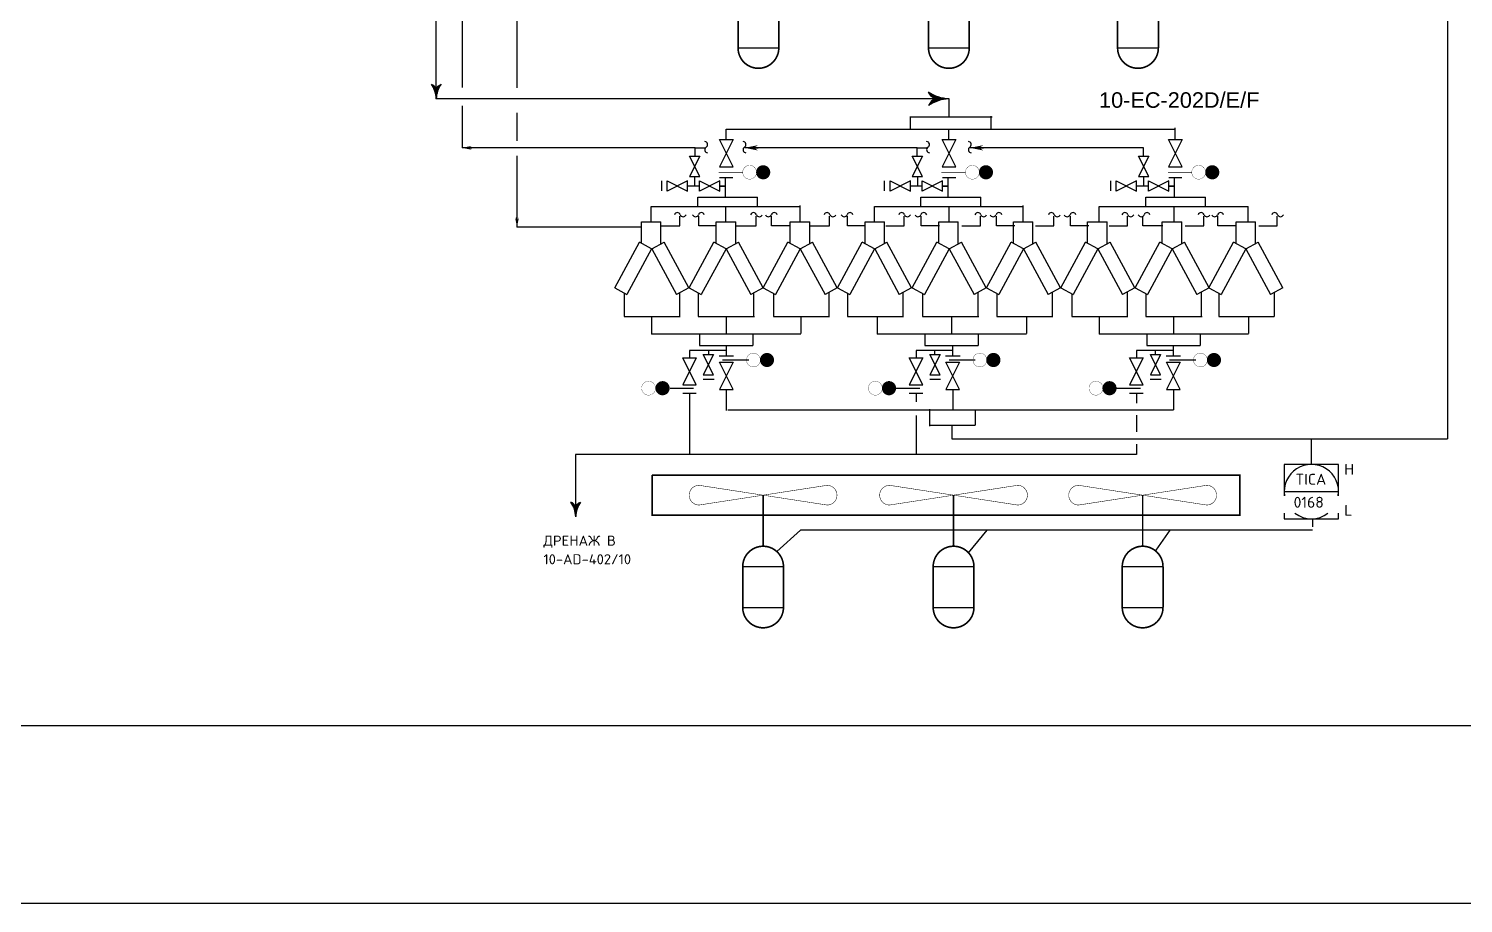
# Model space of a CAD drawing. Extents: x 78 to 490, y 181 to 404.
# Drawn here: x 368.85 to 387.33, y 185.82 to 197.09 of the extents above; entities that cross this region are included whole.
import ezdxf

# ---------------------------------------------------------------- set-up
doc = ezdxf.new("R2010")
doc.units = 0
doc.linetypes.add('DASH', pattern=[0.15625, 0.09375, -0.0625])
doc.layers.get('0').update_dxf_attribs({"linetype": 'CONTINUOUS'})
doc.layers.add('IN-TEXT', color=51, linetype='CONTINUOUS')
doc.styles.add('HELV', font='HELV', dxfattribs={"height": 0.15})
doc.styles.add('S1', font='simplex.shx')
doc.styles.add('SIMPLEX', font='SIMPLEX.shx')

msp = doc.modelspace()

# ---------------------------------------------------------------- hatches: boundary and pattern name
h = msp.add_hatch()
h.set_pattern_fill('ANSI35', color=2, scale=0.00014, style=0)
h.set_pattern_definition([(45, (-66.0520506, -97.0268978), (-0.0006286179285, 0.0006286179285), []), (45, (-66.051422, -97.0268978), (-0.0006286179285, 0.0006286179285), [0.00111125, -0.00022225, 0, -0.00022225])])
edge = h.paths.add_edge_path()
edge.add_arc((377.018, 192.456), 0.0892, 270.0451, 450.0451)
edge.add_arc((377.018, 192.456), 0.0892, 90.0451, 270.0451)
h = msp.add_hatch()
h.set_pattern_fill('ANSI35', color=2, scale=0.00014, style=0)
h.set_pattern_definition([(45, (-63.1356497, -97.0268978), (-0.0006286179285, 0.0006286179285), []), (45, (-63.1350211, -97.0268978), (-0.0006286179285, 0.0006286179285), [0.00111125, -0.00022225, 0, -0.00022225])])
edge = h.paths.add_edge_path()
edge.add_arc((379.934, 192.456), 0.0892, 270.0451, 450.0451)
edge.add_arc((379.934, 192.456), 0.0892, 90.0451, 270.0451)
h = msp.add_hatch()
h.set_pattern_fill('ANSI35', color=2, scale=0.00014, style=0)
h.set_pattern_definition([(45, (-60.2953803, -97.0268978), (-0.0006286179285, 0.0006286179285), []), (45, (-60.29475165, -97.0268978), (-0.0006286179285, 0.0006286179285), [0.00111125, -0.00022225, 0, -0.00022225])])
edge = h.paths.add_edge_path()
edge.add_arc((382.774, 192.456), 0.0892, 270.0451, 450.0451)
edge.add_arc((382.774, 192.456), 0.0892, 90.0451, 270.0451)

# ---------------------------------------------------------------- linework, layer by layer
at = {"color": 5, "linetype": 'Continuous'}
for p, q in [((374.436, 202.756), (374.436, 196.329)), ((375.143, 199.676), (375.143, 196.322)), ((374.436, 196.091), (374.436, 195.551)), ((375.143, 196.004), (375.143, 195.643)), ((375.073, 195.551), (374.436, 195.551)), ((374.521, 195.552), (374.561, 195.552)), ((377.439, 195.551), (375.003, 195.551)), ((377.439, 195.445), (377.439, 195.551)), ((377.439, 195.551), (377.576, 195.551)), ((380.296, 195.551), (378.076, 195.551)), ((378.195, 195.552), (378.251, 195.552)), ((380.296, 195.445), (380.296, 195.551)), ((380.296, 195.551), (380.433, 195.551)), ((383.213, 195.551), (380.977, 195.551)), ((381.097, 195.552), (381.152, 195.552)), ((383.213, 195.445), (383.213, 195.551)), ((375.143, 195.449), (375.143, 194.53)), ((377.431, 195.186), (377.431, 195.058)), ((380.299, 195.186), (380.299, 195.058)), ((383.213, 195.186), (383.213, 195.058)), ((377.494, 195.058), (377.341, 195.058)), ((377.755, 195.058), (377.822, 195.058)), ((380.362, 195.058), (380.209, 195.058)), ((380.69, 195.058), (380.623, 195.058)), ((383.277, 195.058), (383.123, 195.058)), ((383.604, 195.058), (383.537, 195.058)), ((375.143, 194.615), (375.143, 194.655)), ((376.997, 194.549), (377.241, 194.549)), ((377.241, 194.549), (377.241, 194.673)), ((377.485, 194.549), (377.485, 194.673)), ((377.71, 194.549), (377.485, 194.549)), ((377.96, 194.549), (378.222, 194.549)), ((378.222, 194.549), (378.222, 194.673)), ((378.423, 194.549), (378.423, 194.673)), ((378.66, 194.549), (378.423, 194.549)), ((378.914, 194.549), (379.169, 194.549)), ((379.169, 194.549), (379.169, 194.673)), ((379.399, 194.549), (379.399, 194.673)), ((379.626, 194.549), (379.399, 194.549)), ((379.893, 194.549), (380.13, 194.549)), ((380.13, 194.549), (380.13, 194.673)), ((380.349, 194.549), (380.349, 194.673)), ((380.586, 194.549), (380.349, 194.549)), ((380.874, 194.549), (381.112, 194.549)), ((381.112, 194.549), (381.112, 194.673)), ((381.317, 194.549), (381.317, 194.673)), ((381.554, 194.549), (381.317, 194.549)), ((381.821, 194.549), (382.058, 194.549)), ((382.058, 194.549), (382.058, 194.673)), ((382.271, 194.549), (382.271, 194.673)), ((382.508, 194.549), (382.271, 194.549)), ((382.768, 194.549), (383.005, 194.549)), ((383.005, 194.549), (383.005, 194.673)), ((383.203, 194.549), (383.203, 194.673)), ((383.462, 194.549), (383.203, 194.549)), ((383.75, 194.549), (383.987, 194.549)), ((383.987, 194.549), (383.987, 194.673)), ((384.171, 194.549), (384.171, 194.673)), ((384.408, 194.549), (384.171, 194.549)), ((384.696, 194.549), (384.933, 194.549)), ((384.933, 194.549), (384.933, 194.673)), ((376.747, 194.53), (375.143, 194.53)), ((377.365, 192.94), (377.365, 192.848)), ((377.834, 192.94), (377.365, 192.94)), ((377.611, 192.94), (377.611, 192.892)), ((380.282, 192.94), (380.282, 192.848)), ((380.75, 192.94), (380.282, 192.94)), ((380.525, 192.892), (380.525, 192.94)), ((383.122, 192.94), (383.122, 192.848)), ((383.594, 192.94), (383.122, 192.94)), ((383.365, 192.892), (383.365, 192.94)), ((377.365, 192.393), (377.365, 191.927)), ((380.282, 192.393), (380.282, 192.281)), ((383.122, 192.393), (383.122, 192.265)), ((380.282, 192.103), (380.282, 191.602)), ((383.122, 192.108), (383.122, 191.927)), ((377.365, 191.927), (377.365, 191.602)), ((383.122, 191.927), (383.122, 191.894)), ((375.896, 191.602), (375.896, 190.802)), ((383.122, 191.602), (375.896, 191.602)), ((383.122, 191.737), (383.122, 191.602))]:
    msp.add_line(p, q, dxfattribs=at)
at = {"color": 3, "linetype": 'Continuous'}
for p, q in [((374.099, 202.501), (374.099, 196.182)), ((387.126, 199.01), (387.126, 191.805)), ((380.707, 196.182), (374.099, 196.182)), ((380.707, 195.949), (380.707, 196.182)), ((380.204, 195.949), (381.264, 195.949)), ((380.209, 195.794), (380.209, 195.949)), ((381.25, 195.794), (381.25, 195.96)), ((377.838, 195.793), (379.274, 195.793)), ((377.838, 195.658), (377.838, 195.793)), ((379.274, 195.793), (383.608, 195.793)), ((380.706, 195.658), (380.706, 195.793)), ((383.62, 195.658), (383.62, 195.808)), ((377.829, 194.917), (377.829, 195.16)), ((380.697, 194.917), (380.697, 195.16)), ((383.612, 194.917), (383.612, 195.16)), ((377.471, 194.916), (378.24, 194.916)), ((377.471, 194.794), (377.471, 194.916)), ((378.24, 194.794), (378.24, 194.916)), ((380.346, 194.916), (381.115, 194.916)), ((380.346, 194.794), (380.346, 194.916)), ((381.115, 194.794), (381.115, 194.916)), ((383.241, 194.916), (384.01, 194.916)), ((383.241, 194.794), (383.241, 194.916)), ((384.01, 194.794), (384.01, 194.916)), ((376.871, 194.794), (376.925, 194.794)), ((376.871, 194.599), (376.871, 194.764)), ((376.925, 194.794), (378.753, 194.794)), ((377.834, 194.599), (377.834, 194.794)), ((378.753, 194.794), (378.788, 194.794)), ((378.788, 194.599), (378.788, 194.81)), ((379.747, 194.794), (379.8, 194.794)), ((379.747, 194.599), (379.747, 194.764)), ((379.8, 194.794), (381.628, 194.794)), ((380.71, 194.599), (380.71, 194.794)), ((381.628, 194.794), (381.664, 194.794)), ((381.664, 194.599), (381.664, 194.81)), ((382.642, 194.794), (382.695, 194.794)), ((382.642, 194.764), (382.642, 194.794)), ((382.642, 194.599), (382.642, 194.764)), ((382.695, 194.794), (384.523, 194.794)), ((383.605, 194.599), (383.605, 194.794)), ((384.523, 194.794), (384.558, 194.794)), ((384.558, 194.599), (384.558, 194.794)), ((376.747, 194.599), (376.997, 194.599)), ((376.747, 194.53), (376.747, 194.598)), ((376.997, 194.53), (376.997, 194.598)), ((377.71, 194.599), (377.96, 194.599)), ((377.71, 194.53), (377.71, 194.598)), ((377.96, 194.53), (377.96, 194.598)), ((378.663, 194.599), (378.914, 194.599)), ((378.663, 194.53), (378.663, 194.598)), ((378.914, 194.53), (378.914, 194.598)), ((379.626, 194.599), (379.877, 194.599)), ((379.626, 194.53), (379.626, 194.598)), ((379.877, 194.53), (379.877, 194.598)), ((380.574, 194.599), (380.825, 194.599)), ((380.574, 194.53), (380.574, 194.598)), ((380.825, 194.53), (380.825, 194.598)), ((381.537, 194.599), (381.788, 194.599)), ((381.537, 194.53), (381.537, 194.598)), ((381.788, 194.53), (381.788, 194.598)), ((382.491, 194.599), (382.742, 194.599)), ((382.491, 194.53), (382.491, 194.598)), ((382.742, 194.53), (382.742, 194.598)), ((383.454, 194.599), (383.705, 194.599)), ((383.454, 194.53), (383.454, 194.598)), ((383.705, 194.53), (383.705, 194.598)), ((384.405, 194.599), (384.656, 194.599)), ((384.405, 194.53), (384.405, 194.598)), ((384.656, 194.53), (384.656, 194.598)), ((376.747, 194.322), (376.747, 194.53)), ((376.997, 194.315), (376.997, 194.53)), ((377.71, 194.318), (377.71, 194.53)), ((377.96, 194.318), (377.96, 194.53)), ((378.663, 194.319), (378.663, 194.53)), ((378.914, 194.317), (378.914, 194.53)), ((379.626, 194.316), (379.626, 194.53)), ((379.877, 194.32), (379.877, 194.53)), ((380.574, 194.324), (380.574, 194.53)), ((380.825, 194.313), (380.825, 194.53)), ((381.537, 194.321), (381.537, 194.53)), ((381.788, 194.316), (381.788, 194.53)), ((382.491, 194.321), (382.491, 194.53)), ((382.742, 194.315), (382.742, 194.53)), ((383.454, 194.318), (383.454, 194.53)), ((383.705, 194.318), (383.705, 194.53)), ((384.405, 194.318), (384.405, 194.53)), ((384.656, 194.318), (384.656, 194.53)), ((376.524, 193.681), (376.524, 193.38)), ((377.236, 193.683), (377.236, 193.38)), ((377.478, 193.683), (377.478, 193.38)), ((378.191, 193.682), (378.191, 193.38)), ((378.445, 193.677), (378.445, 193.38)), ((379.158, 193.688), (379.158, 193.38)), ((379.4, 193.678), (379.4, 193.38)), ((380.113, 193.686), (380.113, 193.38)), ((380.367, 193.675), (380.367, 193.38)), ((381.08, 193.69), (381.08, 193.38)), ((381.322, 193.676), (381.322, 193.38)), ((382.035, 193.688), (382.035, 193.38)), ((382.289, 193.67), (382.289, 193.38)), ((383.002, 193.694), (383.002, 193.38)), ((383.243, 193.672), (383.243, 193.38)), ((383.956, 193.693), (383.956, 193.38)), ((384.18, 193.679), (384.18, 193.38)), ((384.893, 193.686), (384.893, 193.38)), ((376.524, 193.38), (377.182, 193.38)), ((376.877, 193.378), (376.877, 193.154)), ((377.182, 193.38), (377.246, 193.38)), ((377.478, 193.38), (378.137, 193.38)), ((377.836, 193.383), (377.836, 193.159)), ((378.137, 193.38), (378.2, 193.38)), ((378.445, 193.38), (378.5, 193.38)), ((378.5, 193.38), (379.167, 193.38)), ((378.8, 193.378), (378.8, 193.159)), ((379.4, 193.38), (380.059, 193.38)), ((379.781, 193.378), (379.781, 193.154)), ((380.059, 193.38), (380.122, 193.38)), ((380.367, 193.38), (381.026, 193.38)), ((380.739, 193.383), (380.739, 193.159)), ((381.026, 193.38), (381.089, 193.38)), ((381.322, 193.38), (381.98, 193.38)), ((381.703, 193.378), (381.703, 193.159)), ((381.98, 193.38), (382.044, 193.38)), ((382.289, 193.38), (382.947, 193.38)), ((382.639, 193.378), (382.639, 193.154)), ((382.947, 193.38), (383.011, 193.38)), ((383.243, 193.38), (383.902, 193.38)), ((383.598, 193.383), (383.598, 193.159)), ((383.902, 193.38), (383.965, 193.38)), ((384.18, 193.38), (384.409, 193.38)), ((384.409, 193.38), (384.838, 193.38)), ((384.562, 193.378), (384.562, 193.159)), ((384.838, 193.38), (384.893, 193.38)), ((376.877, 193.157), (377.116, 193.157)), ((377.116, 193.157), (378.675, 193.157)), ((377.492, 193.159), (377.492, 193.008)), ((378.18, 193.154), (378.18, 193.008)), ((378.675, 193.157), (378.8, 193.157)), ((379.781, 193.157), (379.848, 193.157)), ((379.848, 193.157), (381.578, 193.157)), ((380.395, 193.159), (380.395, 193.008)), ((381.083, 193.154), (381.083, 193.008)), ((381.578, 193.157), (381.703, 193.157)), ((382.639, 193.157), (382.707, 193.157)), ((382.707, 193.157), (384.437, 193.157)), ((383.254, 193.159), (383.254, 193.008)), ((383.942, 193.154), (383.942, 193.008)), ((384.437, 193.157), (384.562, 193.157)), ((377.492, 193.008), (378.18, 193.008)), ((377.84, 192.872), (377.84, 193.004)), ((380.395, 193.008), (381.083, 193.008)), ((380.756, 192.872), (380.756, 193.004)), ((383.254, 193.008), (383.942, 193.008)), ((383.596, 192.872), (383.596, 193.004)), ((377.839, 192.44), (377.839, 192.168)), ((380.756, 192.44), (380.756, 192.179)), ((383.596, 192.44), (383.596, 192.179)), ((377.86, 192.179), (383.596, 192.179)), ((380.455, 192.185), (380.455, 191.966)), ((381.042, 192.182), (381.042, 191.982)), ((380.466, 191.982), (381.042, 191.982)), ((380.743, 191.982), (380.743, 191.805)), ((380.743, 191.805), (386.806, 191.805)), ((386.657, 191.805), (387.126, 191.805))]:
    msp.add_line(p, q, dxfattribs=at)
at = {"color": 6}
for p, q in [((377.99, 196.838), (378.515, 196.838)), ((380.443, 196.838), (380.968, 196.838)), ((382.878, 196.838), (383.403, 196.838)), ((376.402, 193.747), (376.72, 194.336)), ((376.877, 194.251), (376.56, 193.662)), ((376.877, 194.251), (376.72, 194.336)), ((376.88, 194.251), (377.037, 194.336)), ((376.88, 194.251), (377.197, 193.662)), ((377.355, 193.747), (377.037, 194.336)), ((377.359, 193.747), (377.677, 194.336)), ((377.835, 194.251), (377.517, 193.662)), ((377.835, 194.251), (377.677, 194.336)), ((377.837, 194.251), (377.995, 194.336)), ((377.837, 194.251), (378.155, 193.662)), ((378.312, 193.747), (377.995, 194.336)), ((378.315, 193.747), (378.632, 194.336)), ((378.79, 194.251), (378.473, 193.662)), ((378.79, 194.251), (378.632, 194.336)), ((378.792, 194.251), (378.95, 194.336)), ((378.792, 194.251), (379.11, 193.662)), ((379.268, 193.747), (378.95, 194.336)), ((379.272, 193.747), (379.59, 194.336)), ((379.748, 194.251), (379.43, 193.662)), ((379.748, 194.251), (379.59, 194.336)), ((379.75, 194.251), (379.908, 194.336)), ((379.75, 194.251), (380.067, 193.662)), ((380.225, 193.747), (379.908, 194.336)), ((380.233, 193.747), (380.551, 194.336)), ((380.709, 194.251), (380.391, 193.662)), ((380.709, 194.251), (380.551, 194.336)), ((380.711, 194.251), (380.869, 194.336)), ((380.711, 194.251), (381.029, 193.662)), ((381.186, 193.747), (380.869, 194.336)), ((381.191, 193.747), (381.508, 194.336)), ((381.666, 194.251), (381.349, 193.662)), ((381.666, 194.251), (381.508, 194.336)), ((381.668, 194.251), (381.826, 194.336)), ((381.668, 194.251), (381.986, 193.662)), ((382.144, 193.747), (381.826, 194.336)), ((382.146, 193.747), (382.464, 194.336)), ((382.622, 194.251), (382.304, 193.662)), ((382.622, 194.251), (382.464, 194.336)), ((382.624, 194.251), (382.782, 194.336)), ((382.624, 194.251), (382.941, 193.662)), ((383.099, 193.747), (382.782, 194.336)), ((383.104, 193.747), (383.421, 194.336)), ((383.579, 194.251), (383.262, 193.662)), ((383.579, 194.251), (383.421, 194.336)), ((383.581, 194.251), (383.739, 194.336)), ((383.581, 194.251), (383.899, 193.662)), ((384.057, 193.747), (383.739, 194.336)), ((384.053, 193.747), (384.371, 194.336)), ((384.529, 194.251), (384.211, 193.662)), ((384.529, 194.251), (384.371, 194.336)), ((384.531, 194.251), (384.689, 194.336)), ((384.531, 194.251), (384.849, 193.662)), ((385.006, 193.747), (384.689, 194.336)), ((376.402, 193.747), (376.56, 193.662)), ((377.355, 193.747), (377.197, 193.662)), ((377.359, 193.747), (377.517, 193.662)), ((378.312, 193.747), (378.155, 193.662)), ((378.315, 193.747), (378.473, 193.662)), ((379.268, 193.747), (379.11, 193.662)), ((379.272, 193.747), (379.43, 193.662)), ((380.225, 193.747), (380.067, 193.662)), ((380.233, 193.747), (380.391, 193.662)), ((381.186, 193.747), (381.029, 193.662)), ((381.191, 193.747), (381.349, 193.662)), ((382.144, 193.747), (381.986, 193.662)), ((382.146, 193.747), (382.304, 193.662)), ((383.099, 193.747), (382.941, 193.662)), ((383.104, 193.747), (383.262, 193.662)), ((384.057, 193.747), (383.899, 193.662)), ((384.053, 193.747), (384.211, 193.662)), ((385.006, 193.747), (384.849, 193.662)), ((378.05, 190.159), (378.575, 190.159)), ((380.503, 190.159), (381.028, 190.159)), ((382.938, 190.159), (383.463, 190.159)), ((378.05, 189.634), (378.575, 189.634)), ((380.503, 189.634), (381.028, 189.634)), ((382.938, 189.634), (383.463, 189.634)), ((79.948, 185.824), (463.566, 185.824))]:
    msp.add_line(p, q, dxfattribs=at)
at = {"linetype": 'Continuous'}
for p, q in [((377.431, 195.313), (377.431, 195.303)), ((380.299, 195.313), (380.299, 195.303)), ((377.822, 195.058), (377.755, 195.058)), ((380.623, 195.058), (380.69, 195.058)), ((383.537, 195.058), (383.604, 195.058)), ((376.871, 194.764), (376.871, 194.794)), ((379.747, 194.764), (379.747, 194.794)), ((376.524, 193.38), (376.579, 193.38)), ((385.374, 191.475), (385.374, 191.805)), ((385.024, 191.125), (385.724, 191.125)), ((378.794, 190.628), (378.488, 190.354)), ((385.387, 190.628), (378.794, 190.628)), ((381.196, 190.628), (380.954, 190.338)), ((383.55, 190.628), (383.372, 190.37))]:
    msp.add_line(p, q, dxfattribs=at)
at = {"color": 2}
for p, q in [((383.213, 195.313), (383.213, 195.303)), ((377.005, 195.125), (377.005, 194.998)), ((377.753, 195.169), (377.925, 195.169)), ((379.873, 195.125), (379.873, 194.998)), ((380.621, 195.169), (380.793, 195.169)), ((382.787, 195.125), (382.787, 194.998)), ((383.536, 195.169), (383.707, 195.169)), ((377.452, 192.848), (377.277, 192.498)), ((377.452, 192.498), (377.277, 192.848)), ((377.277, 192.848), (377.452, 192.848)), ((377.746, 192.872), (377.933, 192.872)), ((378.127, 192.819), (377.791, 192.819)), ((380.368, 192.498), (380.193, 192.848)), ((380.368, 192.848), (380.193, 192.498)), ((380.193, 192.848), (380.368, 192.848)), ((380.662, 192.872), (380.85, 192.872)), ((381.044, 192.819), (380.707, 192.819)), ((383.208, 192.498), (383.033, 192.848)), ((383.208, 192.848), (383.033, 192.498)), ((383.033, 192.848), (383.208, 192.848)), ((383.503, 192.872), (383.69, 192.872)), ((383.884, 192.819), (383.547, 192.819)), ((377.541, 192.571), (377.682, 192.571)), ((380.458, 192.571), (380.598, 192.571)), ((383.298, 192.571), (383.438, 192.571)), ((377.115, 192.456), (377.415, 192.456)), ((377.277, 192.498), (377.452, 192.498)), ((377.277, 192.393), (377.452, 192.393)), ((379.994, 192.456), (380.331, 192.457)), ((380.193, 192.498), (380.368, 192.498)), ((380.193, 192.393), (380.368, 192.393)), ((382.834, 192.456), (383.171, 192.457)), ((383.033, 192.498), (383.208, 192.498)), ((383.033, 192.393), (383.208, 192.393))]:
    msp.add_line(p, q, dxfattribs=at)
at = {"linetype": 'DASH'}
msp.add_line((385.387, 190.773), (385.387, 190.628), dxfattribs=at)
at = {"color": 3}
msp.add_line((364.168, 188.115), (399.352, 188.115), dxfattribs=at)
at = {"color": 6}
for points, const_width in [([(377.99, 196.838), (377.99, 197.363, -1), (378.515, 197.363), (378.515, 196.838, -1)], 0.021), ([(380.443, 196.838), (380.443, 197.363, -1), (380.968, 197.363), (380.968, 196.838, -1)], 0.021), ([(382.878, 196.838), (382.878, 197.363, -1), (383.403, 197.363), (383.403, 196.838, -1)], 0.021), ([(379.137, 190.952, 1), (379.137, 191.206), (377.488, 190.952, -1), (377.488, 191.206)], 0.00634), ([(381.59, 190.952, 1), (381.59, 191.206), (379.941, 190.952, -1), (379.941, 191.206)], 0.00634), ([(384.025, 190.952, 1), (384.025, 191.206), (382.376, 190.952, -1), (382.376, 191.206)], 0.00634), ([(378.05, 189.634), (378.05, 190.159, -1), (378.575, 190.159), (378.575, 189.634, -1)], 0.021), ([(380.503, 189.634), (380.503, 190.159, -1), (381.028, 190.159), (381.028, 189.634, -1)], 0.021), ([(382.938, 189.634), (382.938, 190.159, -1), (383.463, 190.159), (383.463, 189.634, -1)], 0.021)]:
    msp.add_lwpolyline(points, format="xyb", close=True, dxfattribs=dict(at, const_width=const_width))
at = {"color": 3, "linetype": 'Continuous'}
for points in [[(374.103, 196.307, 0.206864), (374.041, 196.369)], [(374.103, 196.182, 0.150368), (374.041, 196.369)], [(374.103, 196.307, -0.206864), (374.166, 196.369)], [(380.707, 196.182, -0.150368), (380.444, 196.27)], [(380.532, 196.182, -0.206864), (380.444, 196.27)], [(380.532, 196.182, 0.206864), (380.444, 196.095)]]:
    msp.add_lwpolyline(points, format="xyb", dxfattribs=at)
at = {"color": 2}
for points in [[(377.926, 195.308), (377.751, 195.658), (377.926, 195.658), (377.751, 195.308)], [(380.794, 195.308), (380.619, 195.658), (380.794, 195.658), (380.619, 195.308)], [(383.708, 195.308), (383.533, 195.658), (383.708, 195.658), (383.533, 195.308)], [(377.497, 195.182), (377.365, 195.445), (377.497, 195.445), (377.365, 195.182)], [(380.365, 195.182), (380.233, 195.445), (380.365, 195.445), (380.233, 195.182)], [(383.279, 195.182), (383.148, 195.445), (383.279, 195.445), (383.148, 195.182)], [(377.341, 195.126), (377.079, 194.995), (377.079, 195.126), (377.341, 194.995)], [(377.757, 195.126), (377.494, 194.995), (377.494, 195.126), (377.757, 194.995)], [(380.209, 195.126), (379.947, 194.995), (379.947, 195.126), (380.209, 194.995)], [(380.625, 195.126), (380.362, 194.995), (380.362, 195.126), (380.625, 194.995)], [(383.123, 195.126), (382.861, 194.995), (382.861, 195.126), (383.123, 194.995)], [(383.539, 195.126), (383.277, 194.995), (383.277, 195.126), (383.539, 194.995)], [(377.674, 192.63), (377.543, 192.892), (377.674, 192.892), (377.543, 192.63)], [(380.591, 192.63), (380.46, 192.892), (380.591, 192.892), (380.46, 192.63)], [(383.431, 192.63), (383.3, 192.892), (383.431, 192.892), (383.3, 192.63)], [(377.927, 192.44), (377.752, 192.79), (377.927, 192.79), (377.752, 192.44)], [(380.843, 192.44), (380.668, 192.79), (380.843, 192.79), (380.668, 192.44)], [(383.683, 192.44), (383.508, 192.79), (383.683, 192.79), (383.508, 192.44)]]:
    msp.add_lwpolyline(points, close=True, dxfattribs=at)
for points, const_width in [([(378.139, 195.148, -1), (378.14, 195.326, -1)], 0.0035), ([(378.314, 195.191, -1), (378.314, 195.282, -1)], 0.091), ([(381.007, 195.148, -1), (381.008, 195.326, -1)], 0.0035), ([(381.182, 195.191, -1), (381.183, 195.282, -1)], 0.091), ([(383.922, 195.148, -1), (383.922, 195.326, -1)], 0.0035), ([(384.097, 195.191, -1), (384.097, 195.282, -1)], 0.091), ([(378.188, 192.73, -1), (378.188, 192.908, -1)], 0.0035), ([(378.363, 192.774, -1), (378.363, 192.865, -1)], 0.091), ([(381.104, 192.73, -1), (381.104, 192.908, -1)], 0.0035), ([(381.279, 192.774, -1), (381.279, 192.865, -1)], 0.091), ([(383.944, 192.73, -1), (383.944, 192.908, -1)], 0.0035), ([(384.119, 192.774, -1), (384.119, 192.865, -1)], 0.091), ([(376.838, 192.367, 1), (376.838, 192.546, 1)], 0.0035), ([(377.018, 192.367, 1), (377.018, 192.546, 1)], 0.0035), ([(379.758, 192.367, 1), (379.758, 192.546, 1)], 0.0035), ([(379.934, 192.367, 1), (379.934, 192.546, 1)], 0.0035), ([(382.599, 192.367, 1), (382.599, 192.546, 1)], 0.0035), ([(382.774, 192.367, 1), (382.774, 192.546, 1)], 0.0035)]:
    msp.add_lwpolyline(points, format="xyb", close=True, dxfattribs=dict(at, const_width=const_width))
at = {"color": 2, "const_width": 0.007}
for points in [[(378.05, 195.237), (377.742, 195.237)], [(380.918, 195.237), (380.61, 195.237)], [(383.833, 195.237), (383.525, 195.237)]]:
    msp.add_lwpolyline(points, dxfattribs=at)
for points in [[(385.724, 191.072), (385.724, 191.475), (385.024, 191.475), (385.024, 191.072)], [(385.024, 190.847), (385.024, 190.775), (385.724, 190.775), (385.724, 190.847)]]:
    msp.add_lwpolyline(points)
at = {"color": 6, "const_width": 0.021}
for points in [[(376.883, 191.337), (376.883, 190.962)], [(384.452, 190.987), (384.452, 191.337), (376.883, 191.337)], [(378.312, 191.079), (378.312, 190.71)], [(380.766, 191.079), (380.766, 190.71)], [(383.201, 191.079), (383.201, 190.724)], [(376.883, 191.001), (376.883, 190.822), (384.452, 190.822), (384.452, 190.988)], [(378.312, 190.882), (378.312, 190.421)], [(380.766, 190.882), (380.766, 190.421)], [(383.201, 190.882), (383.201, 190.421)]]:
    msp.add_lwpolyline(points, dxfattribs=at)
at = {"color": 5, "linetype": 'Continuous'}
for points in [[(375.899, 190.802, 0.150368), (375.837, 190.99)], [(375.899, 190.927, 0.206864), (375.837, 190.99)], [(375.899, 190.927, -0.206864), (375.962, 190.99)]]:
    msp.add_lwpolyline(points, format="xyb", dxfattribs=at)
at = {"color": 3, "linetype": 'Continuous'}
for centre, radius, start, end in [((374.439, 196.174), 0.336, 144.4623, 178.6678), ((380.717, 195.712), 0.47, 91.2869, 125.4924)]:
    msp.add_arc(centre, radius, start, end, dxfattribs=at)
at = {"color": 5, "linetype": 'Continuous'}
for centre, radius, start, end in [((377.559, 195.593), 0.0398, 302.4786, 85.6149), ((377.601, 195.526), 0.0398, 122.4786, 265.6149), ((378.052, 195.593), 0.0398, 302.4786, 85.6149), ((378.095, 195.526), 0.0398, 122.4786, 265.6149), ((380.415, 195.593), 0.0398, 302.4786, 85.6149), ((380.458, 195.526), 0.0398, 122.4786, 265.6149), ((380.953, 195.593), 0.0398, 302.4786, 85.6149), ((380.996, 195.526), 0.0398, 122.4786, 265.6149), ((377.208, 194.678), 0.0398, 18.4319, 161.5681), ((377.283, 194.703), 0.0398, 198.4319, 341.5681), ((377.443, 194.703), 0.0398, 198.4319, 341.5681), ((377.518, 194.678), 0.0398, 18.4319, 161.5681), ((378.189, 194.678), 0.0398, 18.4319, 161.5681), ((378.265, 194.703), 0.0398, 198.4319, 341.5681), ((378.38, 194.703), 0.0398, 198.4319, 341.5681), ((378.456, 194.678), 0.0398, 18.4319, 161.5681), ((379.136, 194.678), 0.0398, 18.4319, 161.5681), ((379.212, 194.703), 0.0398, 198.4319, 341.5681), ((379.357, 194.703), 0.0398, 198.4319, 341.5681), ((379.432, 194.678), 0.0398, 18.4319, 161.5681), ((380.097, 194.678), 0.0398, 18.4319, 161.5681), ((380.172, 194.703), 0.0398, 198.4319, 341.5681), ((380.307, 194.703), 0.0398, 198.4319, 341.5681), ((380.382, 194.678), 0.0398, 18.4319, 161.5681), ((381.079, 194.678), 0.0398, 18.4319, 161.5681), ((381.154, 194.703), 0.0398, 198.4319, 341.5681), ((381.274, 194.703), 0.0398, 198.4319, 341.5681), ((381.35, 194.678), 0.0398, 18.4319, 161.5681), ((382.025, 194.678), 0.0398, 18.4319, 161.5681), ((382.101, 194.703), 0.0398, 198.4319, 341.5681), ((382.228, 194.703), 0.0398, 198.4319, 341.5681), ((382.304, 194.678), 0.0398, 18.4319, 161.5681), ((382.972, 194.678), 0.0398, 18.4319, 161.5681), ((383.048, 194.703), 0.0398, 198.4319, 341.5681), ((383.182, 194.703), 0.0398, 198.4319, 341.5681), ((383.257, 194.678), 0.0398, 18.4319, 161.5681), ((383.954, 194.678), 0.0398, 18.4319, 161.5681), ((384.029, 194.703), 0.0398, 198.4319, 341.5681), ((384.128, 194.703), 0.0398, 198.4319, 341.5681), ((384.204, 194.678), 0.0398, 18.4319, 161.5681), ((384.901, 194.678), 0.0398, 18.4319, 161.5681), ((384.976, 194.703), 0.0398, 198.4319, 341.5681), ((376.235, 190.795), 0.336, 144.4623, 178.6678)]:
    msp.add_arc(centre, radius, start, end, dxfattribs=at)
for start, end in [(351.1529, 188.8471), (232.6037, 307.3963)]:
    msp.add_arc((385.374, 191.125), 0.35, start, end)
at = {"color": 3, "linetype": 'Continuous'}
for points in [[(374.062, 196.335), (374.057, 196.361), (374.041, 196.369)], [(374.079, 196.299), (374.072, 196.351), (374.062, 196.335), (374.057, 196.361)], [(374.092, 196.261), (374.084, 196.338), (374.079, 196.299), (374.072, 196.351)], [(374.1, 196.222), (374.095, 196.323), (374.092, 196.261), (374.084, 196.338)], [(374.103, 196.182), (374.103, 196.307), (374.1, 196.222), (374.095, 196.323)], [(374.103, 196.182), (374.103, 196.307), (374.106, 196.222), (374.111, 196.323)], [(374.106, 196.222), (374.111, 196.323), (374.114, 196.261), (374.122, 196.338)], [(374.114, 196.261), (374.122, 196.338), (374.127, 196.299), (374.135, 196.351)], [(374.127, 196.299), (374.135, 196.351), (374.144, 196.335), (374.149, 196.361)], [(374.144, 196.335), (374.149, 196.361), (374.166, 196.369)], [(380.492, 196.24), (380.455, 196.247), (380.444, 196.27)], [(380.542, 196.216), (380.47, 196.226), (380.492, 196.24), (380.455, 196.247)], [(380.596, 196.198), (380.488, 196.208), (380.542, 196.216), (380.47, 196.226)], [(380.651, 196.187), (380.509, 196.193), (380.596, 196.198), (380.488, 196.208)], [(380.492, 196.124), (380.455, 196.117), (380.444, 196.095)], [(380.542, 196.148), (380.47, 196.138), (380.492, 196.124), (380.455, 196.117)], [(380.596, 196.166), (380.488, 196.156), (380.542, 196.148), (380.47, 196.138)], [(380.651, 196.177), (380.509, 196.171), (380.596, 196.166), (380.488, 196.156)], [(380.707, 196.182), (380.532, 196.182), (380.651, 196.187), (380.509, 196.193)], [(380.707, 196.182), (380.532, 196.182), (380.651, 196.177), (380.509, 196.171)]]:
    msp.add_solid(points, dxfattribs=at)
at = {"color": 5, "linetype": 'Continuous'}
for points in [[(374.521, 195.552), (374.436, 195.551), (374.521, 195.552), (374.559, 195.576)], [(374.521, 195.552), (374.436, 195.551), (374.521, 195.552), (374.559, 195.527)], [(378.195, 195.552), (378.076, 195.551), (378.195, 195.552), (378.249, 195.586)], [(378.195, 195.552), (378.076, 195.551), (378.195, 195.552), (378.249, 195.517)], [(381.097, 195.552), (380.977, 195.551), (381.097, 195.552), (381.15, 195.586)], [(381.097, 195.552), (380.977, 195.551), (381.097, 195.552), (381.151, 195.517)], [(375.143, 194.615), (375.143, 194.53), (375.143, 194.615), (375.119, 194.653)], [(375.143, 194.615), (375.143, 194.53), (375.143, 194.615), (375.168, 194.653)], [(375.858, 190.956), (375.853, 190.982), (375.837, 190.99)], [(375.875, 190.92), (375.868, 190.971), (375.858, 190.956), (375.853, 190.982)], [(375.888, 190.882), (375.88, 190.958), (375.875, 190.92), (375.868, 190.971)], [(375.896, 190.842), (375.891, 190.944), (375.888, 190.882), (375.88, 190.958)], [(375.899, 190.802), (375.899, 190.927), (375.896, 190.842), (375.891, 190.944)], [(375.899, 190.802), (375.899, 190.927), (375.902, 190.842), (375.907, 190.944)], [(375.902, 190.842), (375.907, 190.944), (375.91, 190.882), (375.918, 190.958)], [(375.91, 190.882), (375.918, 190.958), (375.923, 190.92), (375.931, 190.971)], [(375.923, 190.92), (375.931, 190.971), (375.94, 190.956), (375.945, 190.982)], [(375.94, 190.956), (375.945, 190.982), (375.962, 190.99)]]:
    msp.add_solid(points, dxfattribs=at)

# ---------------------------------------------------------------- texts
at = {"linetype": 'Continuous', "style": 'S1'}
for s, p in [('H', (385.797, 191.342)), ('TICA', (385.167, 191.214)), ('L', (385.797, 190.814))]:
    msp.add_text(s, height=0.14, dxfattribs=at).set_placement(p)
at = {"linetype": 'DASH', "style": 'S1'}
msp.add_text('0168', height=0.14, dxfattribs=at).set_placement((385.145, 190.918))
at = {"color": 1, "linetype": 'Continuous', "style": 'SIMPLEX'}
for s, p in [('ДРЕНАЖ B', (375.484, 190.428)), ('10-AD-402/10', (375.484, 190.189))]:
    msp.add_text(s, height=0.13, dxfattribs=at).set_placement(p)
at = {"layer": 'IN-TEXT', "color": 4, "style": 'HELV'}
msp.add_text('10-EC-202D/E/F', height=0.2, dxfattribs=at).set_placement((382.639, 196.067))

doc.saveas('drawing.dxf')
